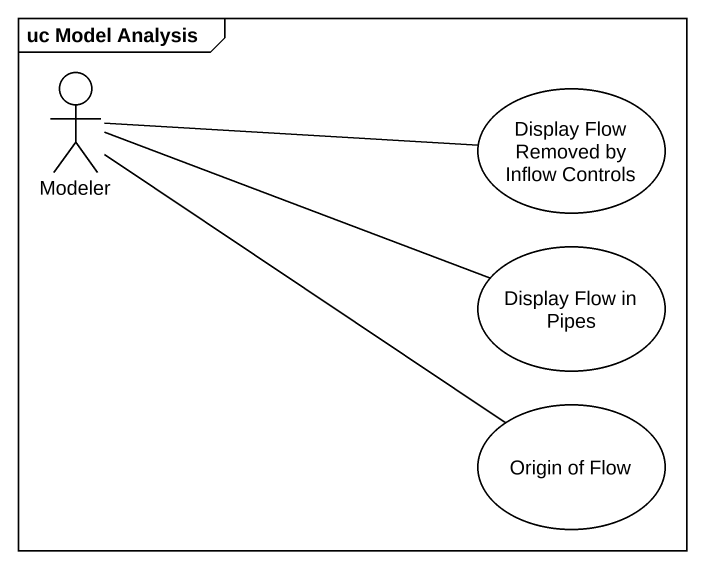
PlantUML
@startuml
mainframe uc Model Analysis
actor Modeler
usecase "Display Flow Removed by Inflow Controls" as Display_Flow_Removed_by
usecase "Display Flow in Pipes" as Display_Flow_in_Pipes
usecase "Origin of Flow" as Origin_of_Flow
Modeler -right- Display_Flow_Removed_by
Modeler -right- Display_Flow_in_Pipes
Modeler -- Origin_of_Flow
@enduml
